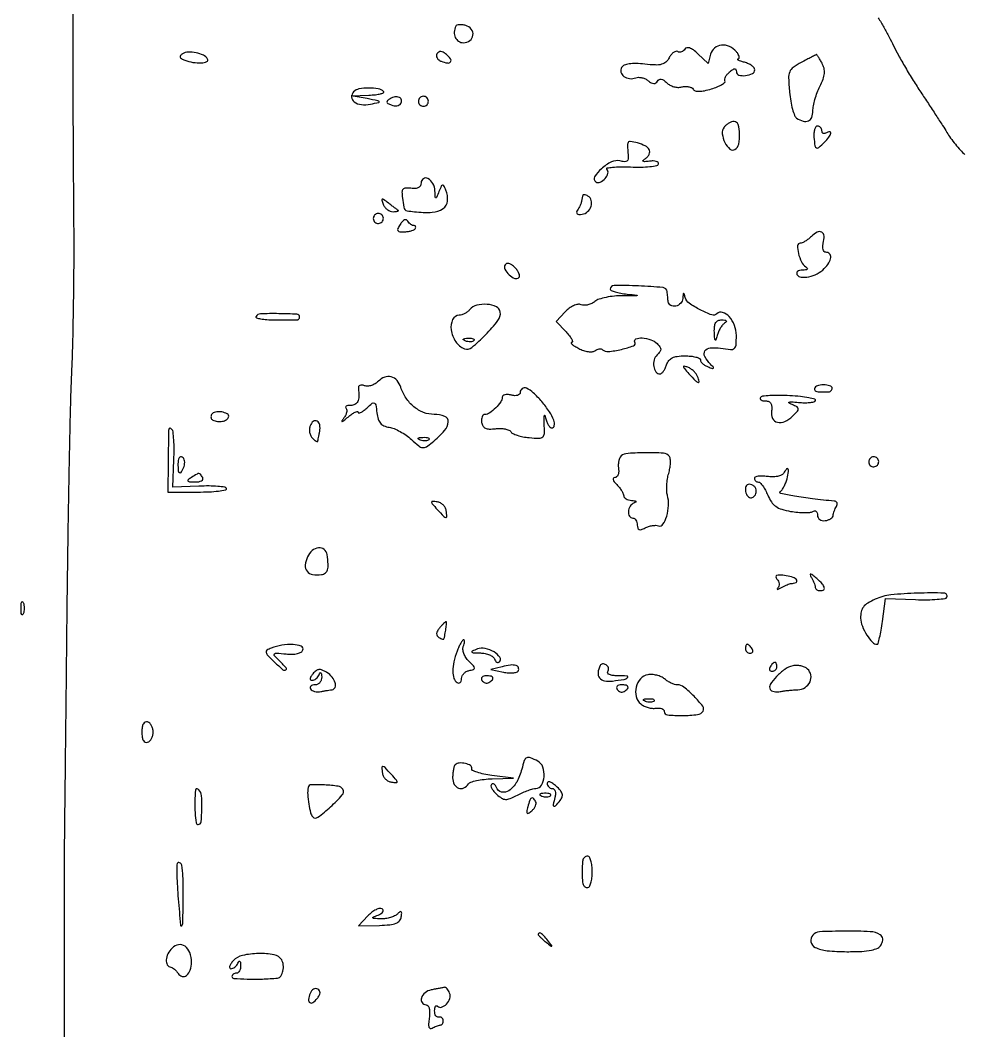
# Model space of a CAD drawing. Extents: x 0 to 5034, y 0 to 2560.
# Drawn here: x 512 to 721.1, y 649.2 to 873.5 of the extents above; entities that cross this region are included whole.
import ezdxf

# ---------------------------------------------------------------- set-up
doc = ezdxf.new("R2010")
doc.units = 0

msp = doc.modelspace()

# ---------------------------------------------------------------- linework, layer by layer
for points in [[(521.845899, 524.5, 0.000024), (521.849577, 566.207105, 0.000027), (521.84903, 606.35, 0.000025), (521.845038, 640.531722, 0.000144), (521.836863, 658.5, -0.000174), (521.832036, 670.666517, -0.000241), (521.83675, 681.56875, -0.000148), (521.847849, 690.747694, -0.003065), (521.868861, 693.5, 0.000684), (521.904599, 696.382731, 0.000019), (522.041178, 708.809375, 0.000039), (522.200114, 723.425446, 0.000027), (522.378154, 740, -0.001009), (522.597468, 757.261141, -0.00111), (522.880766, 773.98125, -0.001033), (523.184101, 788.269607, -0.005631), (523.451315, 796, 0.005383), (523.678461, 802.478174, 0.002436), (523.843289, 810.96875, 0.002412), (523.930344, 819.930147, 0.003299), (523.916559, 828, -0.001488), (523.737002, 861.681552, -0.001197), (523.738411, 897.905103, -0.000797)], [(702.497867, 874.032831, -0.007032), (703.736746, 871.920264, -0.007001), (704.937514, 869.734335, -0.011004), (705.900808, 867.820502, 0.015342), (706.968124, 865.745034, 0.006374), (708.530262, 863.006647, 0.0063), (710.279354, 860.113466, 0.008093), (711.963913, 857.5, -0.001715), (713.627192, 854.990432, -0.001601), (715.311819, 852.411675, -0.001594), (716.793403, 850.111762, -0.005461), (717.735124, 848.603576, 0.020671), (718.574341, 847.346341, 0.013374), (719.642505, 845.960515, 0.013449), (720.760857, 844.660204, 0.024653), (721.75, 843.67324, -0.024739)]]:
    msp.add_lwpolyline(points, format="xyb")
for points in [[(608.68613, 872.15612, 0.098281), (608.352497, 870.864237, 0.124689), (608.58601, 869.658498, 0.141823), (609.328354, 868.814088, 0.142928), (610.404671, 868.5, 0.163527), (611.818265, 868.975023, 0.201027), (612.510916, 870.169032, 0.201283), (612.145197, 871.498956, 0.163792), (610.899298, 872.316083, 0.034366), (610.149718, 872.457969, 0.047666), (609.466541, 872.473759, 0.057329), (608.938863, 872.374088, 0.208159)], [(659.536398, 867.058893, -0.079216), (659.212236, 866.683031, -0.09093), (658.801252, 866.447903, -0.100772), (658.368893, 866.388107, -0.123152), (657.981075, 866.511696, 0.20503), (657.567034, 866.5739, 0.091962), (657.059038, 866.335524, 0.068496), (656.534656, 865.838194, 0.045955), (656.078992, 865.147597, -0.085966), (655.343471, 864.205558, -0.120936), (654.40952, 863.700573, -0.074578), (653.014432, 863.552012, -0.017364), (650.659134, 863.734953, 0.020356), (648.705091, 863.874972, 0.042955), (647.188715, 863.791442, 0.058605), (646.101841, 863.504678, 0.161939), (645.502201, 863.003561, 0.213525), (645.363789, 861.967777, 0.165329), (646.028475, 861.027973, 0.12815), (647.296289, 860.532426, 0.121621), (648.672051, 860.704396, -0.093084), (649.292915, 860.817871, -0.056068), (650.038635, 860.730313, -0.053544), (650.788384, 860.468567, -0.062545), (651.423707, 860.063317, 0.043067), (652.0934, 859.598595, 0.117993), (652.642183, 859.43742, 0.162764), (653.095292, 859.563766, 0.106042), (653.47473, 859.959112, -0.130126), (653.852831, 860.317347, -0.169814), (654.319721, 860.394232, -0.112243), (654.883658, 860.157954, -0.041295), (655.546167, 859.59669, 0.074402), (656.229981, 859.090883, 0.054584), (657.107604, 858.741084, 0.054795), (658.035835, 858.590584, 0.07691), (658.86955, 858.676138, -0.053116), (659.64365, 858.792851, -0.059476), (660.395083, 858.736163, -0.06802), (661.013039, 858.524537, -0.138742), (661.388123, 858.18102, 0.188707), (661.872438, 857.81726, 0.072157), (662.723329, 857.708525, 0.049022), (663.915868, 857.846188, 0.021225), (665.463428, 858.250158, 0.021708), (666.758426, 858.709984, 0.038164), (667.775478, 859.215011, 0.048786), (668.423073, 859.691838, 0.36282), (668.473456, 860.042949, -0.192191), (668.408562, 860.412517, -0.070022), (668.592021, 860.921822, -0.056536), (668.97431, 861.482402, -0.041676), (669.51101, 862.009138, -0.019831), (670.258256, 862.580823, -0.147055), (670.678534, 862.72075, -0.329925), (670.917675, 862.554326, -0.081544), (671, 862.052894, 0.335194), (671.547872, 861.327469, 0.096739), (673.038874, 861.201597, 0.087967), (674.556059, 861.644676, 0.279929), (675.098628, 862.5, 0.184646), (674.943795, 862.929794, 0.058894), (674.43406, 863.397281, 0.049615), (673.691392, 863.827839, 0.037946), (672.809017, 864.15032, -0.012669), (671.976468, 864.407739, -0.039006), (671.434554, 864.638889, -0.194366), (671.303682, 864.792481, -0.476532), (671.372445, 864.90032, 0.272192), (671.594438, 865.067428, 0.156963), (671.622923, 865.411344, 0.079823), (671.416175, 865.917103, 0.036355), (671, 866.5, 0.114105), (669.486226, 867.652797, 0.130675), (667.696152, 867.948552, 0.148066), (666.154433, 867.314578, 0.159043), (665.276157, 865.948024), (664.739553, 863.896049), (662.475273, 866.02323, 0.027717), (661.447675, 866.886603, 0.076282), (660.615338, 867.331718, 0.137593), (659.98337, 867.373073, 0.205079)], [(548.026852, 866.016596, 0.067151), (547.567374, 865.639164, 0.27637), (547.495453, 865.301305, 0.187198), (547.768371, 864.977053, 0.03367), (548.497942, 864.639163, 0.049823), (550.333771, 864.137315, 0.053688), (552.186379, 864.026011, 0.089817), (553.392953, 864.303968, 0.458258), (553.574601, 864.879293, 0.145279), (552.641955, 865.711724, 0.059556), (551.016042, 866.252649, 0.05924), (549.286518, 866.398028, 0.130507)], [(604.525646, 866.041495, 0.14583), (604.403921, 865.591099, 0.123842), (604.536794, 865.114873, 0.101013), (604.914532, 864.684072, 0.070914), (605.479746, 864.369399, 0.051311), (606.848815, 863.999508, 0.281237), (607.527978, 864.276275, 0.330472), (607.526089, 864.944842, 0.059295), (606.613194, 865.906058, 0.042311), (605.929072, 866.382325, 0.115204), (605.367844, 866.552364, 0.161769), (604.906961, 866.431745, 0.11057)], [(685.419607, 864.127255, 0.034508), (683.617933, 863.026129, 0.145329), (682.844835, 862.039366, 0.104205), (682.602556, 860.613239, 0.013503), (682.808697, 857.512563, 0.01908), (683.069762, 855.539399, 0.024668), (683.466599, 853.756626, 0.023736), (683.929667, 852.339424, 0.157077), (684.38909, 851.765313, 0.072718), (685.835489, 851.085924, 0.178524), (686.990469, 851.154589, 0.200203), (687.737778, 851.936291, 0.092192), (688, 853.346362, -0.048319), (688.108395, 854.465395, -0.021041), (688.456746, 855.91905, -0.020589), (688.959558, 857.444248, -0.025785), (689.554881, 858.809557, 0.026917), (690.257999, 860.432093, 0.066384), (690.543824, 861.695297, 0.082663), (690.45977, 862.81387, 0.062944), (690.019697, 863.963195, 0.010291), (689.586283, 864.734452, 0.017219), (689.186737, 865.361942, 0.011376), (688.841295, 865.841562, 0.389579), (688.714816, 865.864693, -0.018885), (688.551818, 865.770427, -0.000337), (687.658237, 865.298506, -0.000842), (686.61562, 864.751017, -0.000562)], [(586.007527, 857.607527, 0.213683), (585.566623, 856.451492, 0.223842), (586.145925, 855.383727, 0.130673), (587.73529, 854.761042, 0.080251), (589.75635, 854.85535, 0.003845), (591.60934, 855.258981, 0.514431), (591.685952, 855.441009, 0.209769), (591.423921, 855.622352, 0.001854), (589, 856.083823), (585.5, 856.736718), (589.416667, 856.868359, 0.016743), (590.873774, 856.966249, 0.035745), (591.984855, 857.159288, 0.063767), (592.620779, 857.406557, 0.501063), (592.659434, 857.673899, 0.158184), (591.478364, 858.276266, 0.041984), (589.341402, 858.434566, 0.042103), (587.202911, 858.232663, 0.152953)], [(594.118408, 856.07318, 0.03936), (593.533274, 855.644526, 0.268353), (593.419978, 855.319611, 0.227867), (593.64177, 855.0198, 0.029854), (594.384129, 854.682837, 0.058511), (595.018371, 854.521214, 0.067768), (595.641177, 854.522896, 0.078711), (596.158376, 854.680128, 0.142196), (596.484287, 854.974576, 0.191013), (596.62606, 855.771326, 0.23802), (596.165803, 856.353794, 0.152732), (595.196475, 856.482104, 0.095806)], [(600.552786, 856.08541, 0.099038), (600.401684, 855.679226, 0.097945), (600.417584, 855.244476, 0.097945), (600.597789, 854.848514, 0.099038), (600.91459, 854.552786, 0.099038), (601.320774, 854.401684, 0.097945), (601.755524, 854.417584, 0.097945), (602.151486, 854.597789, 0.099038), (602.447214, 854.91459, 0.099038), (602.598316, 855.320774, 0.097945), (602.582416, 855.755524, 0.097945), (602.402211, 856.151486, 0.099038), (602.08541, 856.447214, 0.099038), (601.679226, 856.598316, 0.097945), (601.244476, 856.582416, 0.097945), (600.848514, 856.402211, 0.099038)], [(668.285345, 849.75, 0.195201), (667.883798, 848.294227, 0.084495), (668.459142, 846.330458, 0.1024), (669.561089, 844.903798, 0.329217), (670.687982, 844.82145, 0.20121), (671.524817, 846.017398, 0.061139), (671.730727, 848.266492, 0.066331), (671.389171, 850.339507, 0.330012), (670.497445, 851, 0.082145), (669.947805, 850.909087, 0.046659), (669.330961, 850.632812, 0.045007), (668.745067, 850.228275, 0.055521)], [(688.229309, 847.5, 0.013024), (688.435525, 845.608973, 0.257231), (688.771482, 845.156056, 0.295654), (689.296205, 845.233155, 0.016147), (690.571429, 846.428571, 0.032372), (691.558737, 847.552726, 0.113468), (691.957986, 848.423299, 0.490687), (691.704473, 848.719247, 0.126598), (691, 848.5, -0.082592), (690.6179, 848.343488, -0.161196), (690.29375, 848.3746, -0.182303), (690.078288, 848.586039, -0.108972), (690, 848.940983, 0.092247), (689.924773, 849.345257, 0.096088), (689.70954, 849.688914, 0.09937), (689.388469, 849.918899, 0.106271), (689.011202, 850, 0.240918), (688.648359, 849.814397, 0.080681), (688.373641, 849.265625, 0.058952), (688.222131, 848.457584, 0.037557)], [(646.884846, 846.15638, 0.042949), (646.852355, 845.787392, 0.008982), (646.862738, 845.137848, 0.00936), (646.902572, 844.38219, 0.008731), (646.971292, 843.610762, -0.054523), (646.968937, 842.715048, -0.206796), (646.697154, 842.239721, -0.184342), (646.138262, 842.079644, -0.04256), (645.155777, 842.249012, 0.181436), (643.29883, 842.056712, 0.063088), (641.023574, 840.539339, 0.080443), (639.532023, 838.754358, 0.408942), (639.811488, 837.616507, 0.25136), (640.781942, 837.55718, 0.106705), (641.856812, 838.364282, 0.110624), (642.479714, 839.521566, 0.271065), (642.243821, 840.422846, -0.594247), (642.323955, 840.69439, -0.029459), (643.483791, 840.87274, -0.022527), (645.251647, 840.958778, -0.011094), (647.502497, 840.9169, 0.0144), (649.815983, 840.889154, 0.022672), (651.798321, 841.012498, 0.018705), (653.342895, 841.23786, 0.30068), (653.704552, 841.586064, 0.264983), (653.605192, 841.909705, 0.114149), (653.20143, 842.144948, 0.070305), (652.534981, 842.252401, 0.038116), (651.704552, 842.20525, -0.010965), (650.62855, 842.08534, -0.188855), (650.294789, 842.182856, -0.476084), (650.289574, 842.395203, -0.027903), (650.878115, 842.843447, 0.067819), (651.359, 843.274262, 0.081714), (651.671478, 843.793475, 0.09522), (651.771688, 844.31784, 0.139019), (651.643699, 844.76749, 0.138947), (650.742887, 845.591825, 0.045282), (649.049149, 846.257487, 0.046855), (647.428351, 846.569745, 0.39184)], [(601, 837.405757, -0.116785), (600.848617, 836.766467, -0.153537), (600.433778, 836.338417, -0.112395), (599.734748, 836.143052, -0.046744), (598.75, 836.187142, 0.041126), (597.564408, 836.253553, 0.210194), (596.981458, 835.978681, 0.184606), (596.745768, 835.334474, 0.030974), (596.847781, 834, 0.006877), (597.152662, 832.009398, 0.139736), (597.411832, 831.463719, 0.175391), (597.906258, 831.192028, 0.012287), (599.5, 830.982626, 0.039716), (603.477867, 830.876483, 0.137152), (605.89796, 831.692781, 0.225494), (606.865173, 833.346169, 0.118876), (606.499653, 835.75, 0.015532), (606.04496, 836.772015, 0.332057), (605.768499, 836.915919, 0.249487), (605.486212, 836.701205, 0.010356), (604.96295, 835.5, -0.002925), (604.398474, 834.149724, -0.344716), (604.242902, 834.063709, -0.355749), (604.126511, 834.194196, -0.003002), (604.070285, 835.643011, 0.121421), (603.624621, 837.225912, 0.134175), (602.504898, 838.351335, 0.280595), (601.50099, 838.325287, 0.254739)], [(636.875, 834.559017, 0.003419), (636.817158, 834.291773, 0.001585), (636.745502, 833.943899, 0.00157), (636.672535, 833.577992, 0.002187), (636.609687, 833.25, -0.045462), (636.505713, 832.882627, -0.016134), (636.293378, 832.378912, -0.015859), (636.023301, 831.837769, -0.018005), (635.729924, 831.337785, 0.088381), (635.534451, 830.862704, 0.270451), (635.638043, 830.543958, 0.177984), (636.031, 830.388814, 0.042274), (636.745237, 830.432261, 0.147371), (637.975337, 831.008198, 0.132317), (638.745487, 832.190995, 0.146954), (638.774748, 833.506405, 0.189118), (638.055368, 834.46578, 0.042321), (637.641857, 834.675301, 0.07654), (637.273296, 834.762223, 0.121251), (637.007715, 834.718683, 0.241271)], [(592.584097, 832.641444, 0.075796), (592.941472, 832.013948, 0.064713), (593.487105, 831.482174, 0.066826), (594.130335, 831.122517, 0.094374), (594.773655, 831, 0.016936), (595.345341, 831.01937, 0.043764), (595.752782, 831.083122, 0.128922), (595.925102, 831.177062, 0.479814), (595.916667, 831.282968, -0.010475), (595.662934, 831.463164, -0.001203), (595.101609, 831.881866, -0.001451), (594.436469, 832.383521, -0.001182), (593.727108, 832.924411, 0.007142), (592.681375, 833.702251, 0.220455), (592.371158, 833.762325, 0.43305), (592.260868, 833.565511, 0.014961)], [(590.552786, 830.08541, 0.099038), (590.401684, 829.679226, 0.097945), (590.417584, 829.244476, 0.097945), (590.597789, 828.848514, 0.099038), (590.91459, 828.552786, 0.099038), (591.320774, 828.401684, 0.097945), (591.755524, 828.417584, 0.097945), (592.151486, 828.597789, 0.099038), (592.447214, 828.91459, 0.099038), (592.598316, 829.320774, 0.097945), (592.582416, 829.755524, 0.097945), (592.402211, 830.151486, 0.099038), (592.08541, 830.447214, 0.099038), (591.679226, 830.598316, 0.097945), (591.244476, 830.582416, 0.097945), (590.848514, 830.402211, 0.099038)], [(596.346237, 828.182807, 0.029106), (595.833127, 827.243679, 0.256215), (595.860423, 826.787632, 0.241537), (596.26439, 826.548012, 0.026289), (597.380602, 826.538169, 0.029609), (598.210352, 826.623893, 0.038732), (598.950864, 826.804773, 0.042992), (599.514786, 827.045144, 0.185011), (599.75, 827.315473, 0.08351), (599.797341, 827.570514, 0.149046), (599.739092, 827.773831, 0.169697), (599.585102, 827.893263, 0.114628), (599.361803, 827.91459, -0.138807), (599.070849, 827.956426, -0.055873), (598.721265, 828.161391, -0.049562), (598.371884, 828.481026, -0.044333), (598.077439, 828.874701, 0.156569), (597.731488, 829.17002, 0.196524), (597.313485, 829.173317, 0.116098), (596.839878, 828.841333, 0.042529)], [(687.652048, 825.509191, -0.029332), (687.00241, 824.931608, -0.030679), (686.298951, 824.443325, -0.032241), (685.64293, 824.100985, -0.104505), (685.165048, 824, 0.406987), (684.600487, 823.449233, 0.06475), (684.778463, 821.753677, 0.054779), (685.450727, 819.873278, 0.131741), (686.412284, 818.765313, -0.085836), (686.723968, 818.465909, -0.365067), (686.708235, 818.227252, -0.170502), (686.382715, 818.063067, -0.03024), (685.690983, 818.015313, 0.051844), (685.039062, 817.941952, 0.11155), (684.583753, 817.728804, 0.184437), (684.394868, 817.417944, 0.185796), (684.462011, 817.061467, 0.23289), (685.415965, 816.463919, 0.079041), (687.096318, 816.557742, 0.067384), (688.972506, 817.238561, 0.075829), (690.517353, 818.374496, 0.055615), (691.536524, 819.64966, 0.116156), (691.948267, 820.844371, 0.21549), (691.676424, 821.654165, 0.208556), (690.883369, 822, -0.196983), (690.496111, 822.158725, -0.126681), (690.242817, 822.580515, -0.086541), (690.167635, 823.224988, -0.049856), (690.289489, 823.999004, 0.074144), (690.462083, 825.594432, 0.258144), (689.943002, 826.449663, 0.257929), (688.942208, 826.464848, 0.074064)], [(619.629335, 819.209268, 0.266805), (619.597337, 818.213168, 0.08509), (620.540482, 816.995731, 0.089253), (621.803781, 816.196876, 0.301474), (622.714642, 816.381309, 0.217275), (622.853305, 816.752511, 0.078693), (622.723404, 817.31371, 0.059838), (622.361953, 817.969005, 0.040474), (621.808801, 818.619771, 0.042969), (621.131274, 819.18988, 0.087591), (620.503844, 819.484413, 0.135154), (619.991813, 819.482097, 0.18818)], [(643.004084, 813.807498, 0.306634), (643.199239, 813.515502, 0.025656), (644.102762, 813.200696, 0.027218), (645.313019, 812.917905, 0.017166), (646.75, 812.714241, -0.00138), (648.941432, 812.473928, -0.779173), (648.952464, 812.392703, -0.096705), (648.623121, 812.329653, -0.00071), (645.827911, 812.343848, 0.025309), (643.924494, 812.259835, 0.026491), (642.068478, 811.983716, 0.027383), (640.501569, 811.574577, 0.095933), (639.590646, 811.075229, -0.062186), (638.880171, 810.621327, -0.053453), (638.042977, 810.327537, -0.056038), (637.21125, 810.228317, -0.093567), (636.519892, 810.353993, 0.135669), (635.790595, 810.424749, 0.062259), (634.869769, 810.142596, 0.054096), (633.897417, 809.573174, 0.04576), (633.008566, 808.77882), (631.002818, 806.625902), (633.175723, 804.312951, -0.020344), (633.945871, 803.423271, -0.04515), (634.43882, 802.675099, -0.092783), (634.595384, 802.181773, -0.44571), (634.424314, 801.985258, 0.508038), (634.327895, 801.848685, 0.13627), (634.505892, 801.586404, 0.039703), (635.100044, 801.158359, 0.014604), (636, 800.648159, 0.039897), (637.046204, 800.197443, 0.047631), (638.090837, 799.950819, 0.054381), (638.993257, 799.925547, 0.143049), (639.592009, 800.154225, -0.059677), (640.055124, 800.425438, -0.071076), (640.542829, 800.559711, -0.083534), (640.979407, 800.542268, -0.145715), (641.295381, 800.371286, 0.229547), (642.550201, 799.935692, 0.028207), (645.491164, 800.451293, 0.030042), (648.19413, 801.257946, 0.475151), (648.468773, 802.050526, -0.463052), (648.69592, 802.750622, -0.114517), (650.06244, 802.97355, -0.064589), (652.02914, 802.584437, -0.115781), (653.421308, 801.721549, -0.043046), (654.020992, 801.008652, -0.158341), (654.192486, 800.452771, -0.158996), (654.004283, 799.903637, -0.043503), (653.384119, 799.214108, 0.14161), (652.716553, 798.09559, 0.103124), (652.642002, 796.6412, 0.122024), (653.141144, 795.451194, 0.236991), (654.039601, 795, 0.183953), (654.400876, 795.13757, 0.053153), (654.809163, 795.5875, 0.045735), (655.196335, 796.234423, 0.035156), (655.5, 797, -0.088747), (655.995362, 797.941455, -0.113586), (656.752947, 798.558107, -0.083772), (657.888917, 798.896903, -0.030683), (659.567388, 799, -0.024571), (660.882831, 798.935318, -0.039082), (661.99167, 798.737678, -0.046281), (662.780782, 798.452301, -0.290613), (663, 798.106989, 0.155169), (663.124017, 797.716991, 0.056865), (663.514063, 797.280593, 0.049497), (664.080379, 796.868632, 0.041581), (664.75, 796.547743, 0.008433), (665.692067, 796.20717, 0.309425), (665.902023, 796.265306, 0.377046), (665.89798, 796.461353, 0.009992), (665.25, 797.140754, -0.0709), (663.98907, 798.833781, -0.272219), (664.030662, 800.094846, -0.23758), (665.19869, 800.79461, -0.058597), (667.5, 800.693713, 0.01652), (669.720711, 800.408263, 0.196324), (670.534533, 800.653703, 0.206875), (670.92074, 801.391622, 0.018546), (671, 803.527687, 0.090455), (670.58992, 805.775912, 0.092279), (669.413497, 807.716971, 0.134055), (667.954779, 808.663045, 0.280596), (666.688912, 808.355578, -0.289463), (665.534944, 808.095257, -0.033439), (662.983884, 809.199494, -0.035704), (660.553293, 810.678806, -0.173535), (659.644766, 811.981379, 0.008697), (659.421184, 812.750839, 0.447503), (659.294769, 812.808674, 0.273391), (659.187595, 812.659994, 0.006162), (659.116001, 811.75, -0.176245), (658.637372, 810.663946, -0.145868), (657.532013, 810.035309, -0.182444), (656.434573, 810.182707, -0.242601), (655.875, 811, -0.002137), (655.81804, 811.472064, -0.001049), (655.749362, 812.073437, -0.001041), (655.680628, 812.698469, -0.001515), (655.622828, 813.25, 0.358659), (654.711977, 814.152284, 0.011947), (649.265663, 814.523448, 0.011991), (643.831386, 814.633075, 0.411373)], [(611.821944, 809.285456, -0.051505), (611.319889, 808.793584, -0.042382), (610.695264, 808.377603, -0.044082), (610.048652, 808.092945, -0.08183), (609.484544, 808, 0.292263), (608.000783, 807.051703, 0.147774), (607.678478, 804.764548, 0.108611), (608.696642, 802.137932, 0.155796), (610.630722, 800.588211, 0.271644), (612.251511, 800.856562, 0.025954), (615.312942, 803.688423, 0.02753), (618.070262, 806.848812, 0.204812), (618.568469, 808.734451, 0.252147), (617.71046, 809.887507, 0.089131), (615.654296, 810.432912, 0.081137), (613.355983, 810.247667, 0.160284)], [(564.344437, 807.75, 0.479969), (564.448018, 807.459429, 0.038093), (565.357028, 807.220312, 0.029763), (566.724192, 807.053287, 0.015516), (568.440983, 807), (571.807664, 807), (573.5, 807, 0.125176), (573.690804, 807.048529, 0.10052), (573.853557, 807.185191, 0.090034), (573.963207, 807.389599, 0.077768), (574.001469, 807.630438, 0.399238), (573.432292, 808.232452, 0.010338), (569.381431, 808.366402, 0.011435), (565.333501, 808.323942, 0.25132)], [(668.365682, 806.234687, 0.078969), (667.894871, 805.811344, 0.035575), (667.417789, 805.128314, 0.034086), (667.00652, 804.319559, 0.039387), (666.731684, 803.5, -0.012082), (666.467147, 802.540397, -0.599795), (666.313563, 802.509727, -0.157827), (666.189723, 802.824996, -0.004766), (666.116001, 804.25, -0.035092), (666.152386, 805.549181, -0.110555), (666.423636, 806.372195, -0.160284), (666.948522, 806.827332, -0.101656), (667.75, 806.984687, -0.027028), (668.452129, 806.940541, -0.194031), (668.744274, 806.78089, -0.374523), (668.737428, 806.547645, -0.062581)], [(612.729167, 802.395833, -0.126455), (612.402231, 802.202593, -0.060344), (611.916927, 802.123424, -0.05415), (611.359369, 802.160852, -0.051402), (610.8125, 802.316886, -0.054073), (610.395823, 802.538436, -0.470617), (610.37858, 802.720685, -0.168741), (610.670344, 802.862007, -0.018894), (611.416667, 802.921053, -0.028489), (612.112848, 802.910055, -0.077125), (612.592839, 802.799335, -0.208169), (612.77538, 802.614691, -0.296942)], [(660.461054, 795.043034, 0.007454), (661.923667, 793.474514, 0.124247), (662.52317, 793.100168, 0.58616), (662.740999, 793.302854, 0.031871), (662.391296, 794.422681, 0.069808), (662.06444, 795.012831, 0.04218), (661.53085, 795.609679, 0.041434), (660.887686, 796.123605, 0.056294), (660.228748, 796.465716, 0.028092), (659.436164, 796.71981, 0.542001), (659.277244, 796.574908, 0.137821), (659.463995, 796.173835, 0.006468)], [(591.50324, 793.360383, -0.061769), (590.79597, 792.809179, -0.057936), (589.960402, 792.433135, -0.062198), (589.128392, 792.279229, -0.106673), (588.434132, 792.386902, 0.063286), (587.843862, 792.531355, 0.141526), (587.392559, 792.455008, 0.18947), (587.132587, 792.174563, 0.125882), (587.078313, 791.73403, -0.033241), (587.185719, 789.987079, -0.108449), (586.933076, 788.863141, -0.16945), (586.317042, 788.231478, -0.11607), (585.333333, 788, 0.037878), (584.737347, 787.954785, 0.107049), (584.349535, 787.806715, 0.244364), (584.227052, 787.589508, 0.207794), (584.324657, 787.342009, -0.187411), (584.486967, 786.973491, -0.072837), (584.429787, 786.409651, -0.058711), (584.178562, 785.749775, -0.043635), (583.758557, 785.092009, 0.028723), (583.387852, 784.547884, 0.688657), (583.468617, 784.444997, 0.094264), (583.857873, 784.652042, 0.007384), (584.767233, 785.404988, -0.019831), (585.624871, 786.079847, -0.042794), (586.344125, 786.512455, -0.082011), (586.822167, 786.656309, -0.452416), (587, 786.5, 0.42263), (587.163236, 786.341375, 0.105975), (587.565515, 786.439739, 0.049332), (588.185426, 786.819433, 0.021859), (588.925158, 787.432269, -0.014411), (590.159504, 788.486256, -0.290494), (590.628311, 788.53922, -0.244818), (590.93003, 788.132008, -0.010873), (591.175158, 786.337256, 0.044427), (591.457161, 784.965765, 0.104256), (591.955612, 784.051945, 0.11689), (592.739073, 783.479558, 0.064535), (593.88818, 783.162341, -0.062065), (594.986098, 782.86506, -0.028342), (596.32911, 782.224463, -0.027533), (597.685754, 781.379976, -0.033971), (598.844117, 780.443724, 0.015514), (600.471827, 779.025752, 0.136583), (601.337464, 778.645261, 0.180697), (602.159627, 778.82471, 0.031683), (603.455937, 779.781383, 0.033182), (606.206859, 782.424739, 0.169841), (607.02437, 784.344805, 0.329461), (606.242688, 785.56308, 0.091203), (603.867295, 786, -0.093382), (601.557683, 786.435148, -0.078312), (599.402479, 787.694315, -0.07426), (597.644422, 789.629444, -0.070595), (596.491622, 792.026397, 0.101425), (595.651057, 793.530926, 0.150584), (594.381384, 794.327346, 0.154701), (592.909988, 794.26011, 0.108616)], [(623, 790.883369, -0.197013), (622.841221, 790.496045, -0.126717), (622.419321, 790.242791, -0.086529), (621.774564, 790.167727, -0.049804), (621, 790.289749, 0.044397), (620.233848, 790.418932, 0.075619), (619.5875, 790.371895, 0.113191), (619.158862, 790.165357, 0.227916), (619, 789.834952, -0.152874), (618.666967, 788.771164, -0.044848), (617.555765, 787.442304, -0.044854), (616.225161, 786.332694, -0.152525), (615.159912, 786, 0.187231), (614.80605, 785.862678, 0.110144), (614.542156, 785.485937, 0.081423), (614.410088, 784.919719, 0.053624), (614.437217, 784.25, 0.098814), (614.722412, 783.455462, 0.150021), (615.264575, 782.968934, 0.105009), (616.144519, 782.768189, 0.034066), (617.484492, 782.839356, -0.034971), (618.596402, 782.896395, -0.04255), (619.633261, 782.788478, -0.047812), (620.459079, 782.547155, -0.160151), (620.885758, 782.189614, 0.145666), (621.342078, 781.784706, 0.030448), (622.347691, 781.388175, 0.029551), (623.615023, 781.056952, 0.024207), (625, 780.850258, 0.017529), (627.211044, 780.707033, 0.199153), (628.012739, 781.012028, 0.200124), (628.361112, 781.794071, 0.01772), (628.335984, 784, -0.007759), (628.296685, 785.254746, -0.066617), (628.362196, 785.810937, -0.729596), (628.485397, 785.818324, -0.03961), (628.655535, 785.25, 0.033693), (628.902378, 784.388526, 0.046525), (629.244381, 783.660938, 0.055456), (629.62392, 783.154551, 0.20709), (629.981067, 783, 0.367983), (630.57978, 783.509644, 0.130856), (630.458796, 784.717202, 0.05918), (629.482041, 786.601134, 0.025749), (627.777572, 788.852493, 0.028581), (625.910989, 790.829597, 0.088998), (624.384136, 791.828788, 0.257064), (623.445947, 791.733432, 0.24638)], [(688.444954, 791.910933, 0.158234), (688.360563, 791.565646, 0.191241), (688.505305, 791.267587, 0.126796), (688.88443, 791.066068, 0.059147), (689.440983, 791), (690.688914, 791), (691.5, 791, 0.114011), (691.709794, 791.048468, 0.065984), (691.926562, 791.19231, 0.060583), (692.117138, 791.404347, 0.061664), (692.25, 791.654671, 0.406555), (691.990025, 792.256924, 0.081115), (690.730658, 792.550631, 0.06433), (689.240508, 792.459265, 0.209878)], [(676.343309, 789.75, 0.21602), (676.30741, 789.466512, 0.17617), (676.493911, 789.220312, 0.098451), (676.914551, 789.053537, 0.045331), (677.503841, 789, -0.102361), (678.197893, 788.856407, -0.159085), (678.652067, 788.455204, -0.121036), (678.857503, 787.768828, -0.047434), (678.812858, 786.77465, 0.142788), (679.050794, 785.133596, 0.230587), (680.117921, 784.253037, 0.171282), (681.767553, 784.422925, 0.086088), (683.501134, 785.643991, 0.013888), (684.548754, 786.751484, 0.197535), (684.726583, 787.25452, 0.259446), (684.474062, 787.659139, 0.023817), (683.372511, 788.201512, -0.034314), (682.677251, 788.562149, -0.638645), (682.698274, 788.747387, -0.099632), (683.239414, 788.813999, -0.006744), (684.794028, 788.674303, 0.022182), (686.08915, 788.598129, 0.030369), (687.255552, 788.652206, 0.03085), (688.174247, 788.808705, 0.19928), (688.548026, 789.077708, 0.499399), (688.427239, 789.386595, 0.020503), (687.080514, 789.70292, 0.021716), (685.214563, 789.977831, 0.011837), (682.906324, 790.160977, 0.011838), (680.534821, 790.23649, 0.017676), (678.461499, 790.1801, 0.012846), (676.786437, 790.031926, 0.230299)], [(554.487659, 785.980032, 0.086456), (554.347192, 785.629461, 0.102024), (554.345313, 785.272696, 0.11056), (554.481778, 784.965717, 0.11748), (554.733688, 784.754232, 0.085984), (555.764165, 784.443417, 0.076224), (556.8851, 784.477903, 0.087776), (557.803236, 784.82141, 0.194412), (558.25, 785.404671, 0.34024), (557.96037, 786.116771, 0.094491), (556.74709, 786.546191, 0.079865), (555.313066, 786.535234, 0.215807)], [(544.944444, 782.666667, 0.016447), (544.920476, 782.190073, 0.000523), (544.888889, 780.253819, 0.001013), (544.858654, 777.970294, 0.000703), (544.833333, 775.388889), (544.777778, 768.777778), (551.388889, 768.777778, 0.011022), (553.906658, 768.833286, 0.019292), (555.984549, 769.005448, 0.014963), (557.566851, 769.246481, 0.453104), (557.75, 769.552825, 0.285383), (557.400566, 769.848817, 0.01464), (555.862712, 770.030384, 0.019652), (553.926365, 770.125233, 0.012609), (551.676255, 770.090191), (545.85251, 769.85251), (546.100102, 775.919076, 0.010739), (546.145937, 778.292159, 0.015249), (546.07702, 780.40153, 0.011225), (545.928958, 782.12692, 0.170974), (545.673846, 782.659487, 0.053752), (545.411233, 782.870984, 0.141114), (545.181623, 782.939558, 0.232431), (545.02173, 782.862929, 0.147045)], [(576.360155, 783.496165, 0.075723), (576.205373, 782.788228, 0.061469), (576.250995, 782.011799, 0.062791), (576.480586, 781.28732, 0.088502), (576.867217, 780.732783, 0.022012), (577.307574, 780.329581, 0.045875), (577.68972, 780.064942, 0.083279), (577.958537, 779.967481, 0.418094), (578.076511, 780.05, -0.003641), (578.124439, 780.319976, -0.000502), (578.228784, 780.880709, -0.000576), (578.353795, 781.544537, -0.000488), (578.487445, 782.246029, 0.093935), (578.490172, 783.665848, 0.216829), (577.890324, 784.519641, 0.313212), (577.056084, 784.456313, 0.131133)], [(602.729167, 780.395833, -0.126455), (602.402231, 780.202593, -0.060344), (601.916927, 780.123424, -0.05415), (601.359369, 780.160852, -0.051402), (600.8125, 780.316886, -0.054073), (600.395823, 780.538436, -0.470617), (600.37858, 780.720685, -0.168741), (600.670344, 780.862007, -0.018894), (601.416667, 780.921053, -0.028489), (602.112848, 780.910055, -0.077125), (602.592839, 780.799335, -0.208169), (602.77538, 780.614691, -0.296942)], [(547, 775.059017, 0.020503), (547.063011, 773.523001, 0.275668), (547.377209, 773.082867, 0.395517), (547.794126, 773.230543, 0.027681), (548.349337, 774.467975, 0.066719), (548.493102, 775.073335, 0.072258), (548.466258, 775.678351, 0.081026), (548.279146, 776.190464, 0.126981), (547.956326, 776.526992, 0.214542), (547.594852, 776.57458, 0.177225), (547.280921, 776.339579, 0.099152), (547.068264, 775.806756, 0.045552)], [(645.179467, 776.5, 0.075431), (644.95809, 775.992444, 0.03429), (644.819418, 775.279688, 0.032964), (644.774001, 774.493424, 0.038731), (644.837817, 773.75, -0.062313), (644.863657, 773.080685, -0.091404), (644.707949, 772.514063, -0.117972), (644.400476, 772.137964, -0.164099), (643.99143, 772, 0.216646), (643.688561, 771.862306, 0.25234), (643.619383, 771.557305, 0.098272), (643.870665, 771.059217, 0.030571), (644.428571, 770.428571, -0.02687), (645.030014, 769.758762, -0.029203), (645.538393, 769.045982, -0.03046), (645.896964, 768.39003, -0.110284), (646, 767.928571, 0.177601), (646.132269, 767.567941, 0.086551), (646.514063, 767.249577, 0.068678), (647.080431, 767.019914, 0.050798), (647.75, 766.921053, -0.021021), (648.416573, 766.862835, -0.185333), (648.672067, 766.724694, -0.449116), (648.648042, 766.54862, -0.051902), (648.25, 766.337719, 0.161605), (647.406519, 765.621525, 0.118456), (647.028666, 764.444276, 0.152487), (647.266132, 763.420317, 0.266094), (648, 763, -0.151449), (648.381368, 762.881773, -0.098371), (648.70625, 762.54904, -0.081304), (648.925396, 762.05178, -0.063296), (649, 761.464816, 0.069464), (649.094876, 760.7852, 0.240808), (649.388411, 760.470132, 0.172265), (649.902061, 760.466553, 0.03522), (650.75, 760.829689, -0.04245), (651.509201, 761.141928, -0.037507), (652.342291, 761.337304, -0.039408), (653.123296, 761.397248, -0.085908), (653.713118, 761.293833, 0.347097), (654.707695, 761.626971, 0.073757), (655.527105, 763.403481, 0.059692), (655.930431, 765.815563, 0.075698), (655.694697, 768.059478, -0.053494), (655.548094, 769.036818, -0.02489), (655.55806, 770.320472, -0.02432), (655.702961, 771.680209, -0.031136), (655.974048, 772.909509, 0.027189), (656.236693, 774.057396, 0.031448), (656.357249, 775.172483, 0.03306), (656.337252, 776.112236, 0.131519), (656.141786, 776.649535, 0.228427), (654.786043, 777.410021, 0.018926), (650.633492, 777.510561, 0.018775), (646.484469, 777.298006, 0.234196)], [(700.552786, 776.08541, 0.099038), (700.401684, 775.679226, 0.097945), (700.417584, 775.244476, 0.097945), (700.597789, 774.848514, 0.099038), (700.91459, 774.552786, 0.099038), (701.320774, 774.401684, 0.097945), (701.755524, 774.417584, 0.097945), (702.151486, 774.597789, 0.099038), (702.447214, 774.91459, 0.099038), (702.598316, 775.320774, 0.097945), (702.582416, 775.755524, 0.097945), (702.402211, 776.151486, 0.099038), (702.08541, 776.447214, 0.099038), (701.679226, 776.598316, 0.097945), (701.244476, 776.582416, 0.097945), (700.848514, 776.402211, 0.099038)], [(681.440595, 772.903881, -0.15733), (680.980014, 772.511889, -0.051565), (680.115691, 772.253982, -0.045421), (679.034284, 772.149668, -0.037796), (677.881578, 772.230688, 0.026642), (676.777035, 772.333104, 0.044639), (675.846464, 772.286505, 0.058801), (675.197168, 772.116057, 0.308408), (675, 771.826807, 0.105431), (675.067268, 771.511337, 0.099232), (675.258112, 771.242875, 0.096318), (675.543259, 771.062928, 0.092993), (675.87868, 771, -0.205837), (676.293343, 770.821742, -0.034637), (676.855455, 770.140039, -0.032981), (677.441397, 769.193626, -0.023935), (677.969981, 768.072473, 0.050602), (678.766212, 766.593319, 0.090792), (679.729148, 765.612157, 0.079802), (681.066192, 764.958991, 0.031956), (683.054603, 764.490775, 0.018786), (684.613019, 764.287346, 0.022377), (686.093734, 764.216977, 0.021888), (687.328981, 764.267685, 0.117734), (687.963302, 764.477319, -0.122159), (688.357547, 764.603807, -0.18775), (688.69547, 764.497855, -0.150927), (688.923071, 764.162438, -0.074286), (689, 763.647501, 0.119467), (689.133569, 763.09646, 0.122814), (689.503846, 762.674301, 0.109105), (690.068966, 762.442649, 0.079518), (690.75, 762.433813, 0.047903), (691.420694, 762.598982, 0.061267), (691.990436, 762.880957, 0.074433), (692.380248, 763.230191, 0.170302), (692.515313, 763.595329, -0.05554), (692.569793, 764.019, -0.025602), (692.72902, 764.552482, -0.02498), (692.955764, 765.102231, -0.031621), (693.221324, 765.583333, 0.090664), (693.393014, 766.004903, 0.154917), (693.354864, 766.379573, 0.164885), (693.11186, 766.64802, 0.105542), (692.706011, 766.772661, -0.008409), (687.925123, 767.273993, -0.013703), (683.891184, 767.878306, -0.010857), (680.842422, 768.489396, -0.661), (680.766893, 768.897212, 0.096704), (681.155152, 769.280223, 0.030409), (681.575594, 769.983869, 0.029098), (681.95952, 770.844479, 0.028477), (682.244096, 771.75, 0.014319), (682.597279, 773.337445, 0.202333), (682.478962, 773.895309, 0.503637), (682.140986, 773.905255, 0.028392)], [(550, 772, 0.025105), (549.283036, 771.483883, 0.418214), (549.255355, 771.219823, 0.210879), (549.59016, 771.050865, 0.011265), (550.809017, 771.015313, 0.040942), (551.660528, 771.079473, 0.092833), (552.266583, 771.295345, 0.175006), (552.538683, 771.620381, 0.229941), (552.5, 772, 0.023248), (551.993465, 772.740301, 0.235263), (551.669081, 772.901875, 0.137706), (551.248743, 772.78387, 0.006588)], [(673, 769.527632, 0.098475), (673.242347, 768.309067, 0.186052), (673.923028, 767.593663, 0.264411), (674.718654, 767.653145, 0.154404), (675.332073, 768.422985, 0.100873), (675.428984, 769.003758, 0.098358), (675.292531, 769.581821, 0.097502), (674.943942, 770.067753, 0.097233), (674.436858, 770.385856, 0.083334), (673.869532, 770.500932, 0.144051), (673.407045, 770.381709, 0.156352), (673.107385, 770.041545, 0.103362)], [(604.568603, 764.924195, 0.00571), (606.017329, 763.359658, 0.172957), (606.487066, 763.121126, 0.473108), (606.721463, 763.342336, 0.019066), (606.578388, 764.666871, 0.09263), (606.353247, 765.32318, 0.072374), (605.890588, 765.919688, 0.071263), (605.268867, 766.367609, 0.084275), (604.580487, 766.591066, 0.016801), (603.519364, 766.710551, 0.435285), (603.328564, 766.535433, 0.18237), (603.46245, 766.172761, 0.005286)], [(575.776436, 754.408675, 0.083484), (575.283565, 752.562943, 0.192403), (575.681594, 751.208381, 0.18659), (576.917585, 750.474362, 0.078333), (578.88402, 750.453483, 0.129894), (579.733682, 750.816798, 0.160305), (580.210789, 751.528633, 0.084238), (580.340919, 752.769433, 0.018874), (580.125, 754.893011, 0.189101), (579.478644, 756.040822, 0.201427), (578.245105, 756.40438, 0.149417), (576.819203, 755.788769, 0.11021)], [(680.01557, 749.481239, -0.069034), (680.329635, 748.974546, -0.076072), (680.480805, 748.417896, -0.085509), (680.451023, 747.898522, -0.127736), (680.241324, 747.497665, 0.083847), (680.094967, 747.268709, 0.570245), (680.158389, 747.18264, 0.094898), (680.45742, 747.271868, 0.014691), (681, 747.574362, -0.016966), (681.623181, 747.918086, -0.018092), (682.255208, 748.210963, -0.017978), (682.814509, 748.422638, -0.075867), (683.166667, 748.484687, 0.093139), (684.242395, 748.712516, 0.465953), (684.403265, 749.224811, 0.171356), (683.629423, 749.829828, 0.044635), (682.070609, 750.202945, 0.014594), (680.629547, 750.371654, 0.106674), (679.943935, 750.285372, 0.376283), (679.77346, 749.982931, 0.122154)], [(687.562793, 750, -0.019173), (687.91093, 749.370688, -0.019525), (688.207564, 748.720312, -0.019728), (688.420228, 748.136659, -0.072514), (688.484687, 747.75, 0.106296), (688.553894, 747.457342, 0.087848), (688.740294, 747.195833, 0.084038), (689.013887, 747.005179, 0.085523), (689.333333, 746.916667, 0.107449), (690.254056, 747.022467, 0.372673), (690.533098, 747.499971, 0.141386), (690.105413, 748.35136, 0.026082), (688.834237, 749.589464, 0.01167), (687.965439, 750.316395, 0.090512), (687.501213, 750.565713, 0.591252), (687.374886, 750.446699, 0.072856)], [(701.832651, 745, 0.031047), (700.165074, 744.121208, 0.091352), (699.20189, 743.260495, 0.112659), (698.721135, 742.225784, 0.062063), (698.599831, 740.828741, 0.083276), (698.972231, 739.024313, 0.049015), (699.967584, 737.053335, 0.049157), (701.20852, 735.466987, 0.204984), (702.299741, 735, 0.344533), (702.497351, 735.154507, 0.006759), (702.809722, 736.488048, 0.013126), (703.12482, 738.12359, 0.008047), (703.414327, 740.065695), (704.086315, 745.131389), (710.793157, 744.913864, 0.010645), (713.381932, 744.885043, 0.01674), (715.603445, 744.982038, 0.010958), (717.394255, 745.159956, 0.290138), (717.750486, 745.451407, 0.504426), (717.11038, 746.359408, 0.012685), (711.246025, 746.341914, 0.019452), (705.310689, 745.94216, 0.079361)], [(512.662281, 741.75, -0.174857), (512.474999, 741.540618, -0.447206), (512.306058, 741.601562, -0.078554), (512.189089, 742.10856, -0.017491), (512.157895, 743, -0.017491), (512.189089, 743.89144, -0.078554), (512.306058, 744.398438, -0.447206), (512.474999, 744.459382, -0.174857), (512.662281, 744.25, -0.057986), (512.818615, 743.679992, -0.037979), (512.87034, 743, -0.037979), (512.818615, 742.320008, -0.057986)], [(605.073886, 738.589028, 0.043282), (604.608797, 737.918193, 0.115588), (604.443671, 737.36394, 0.160707), (604.564792, 736.907337, 0.110253), (604.951442, 736.530011, 0.023308), (605.359074, 736.303618, 0.041943), (605.714461, 736.163103, 0.058009), (605.975158, 736.116526, 0.361912), (606.076511, 736.190983, 0.013932), (606.365877, 737.517011, 0.016868), (606.56025, 738.775356, 0.009503), (606.66899, 739.85349, 0.438295), (606.533961, 740, 0.182026), (606.368046, 739.937528, 0.01202), (605.985822, 739.585527, 0.01615), (605.543523, 739.129577, 0.011296)], [(608.975249, 733.4349, 0.035207), (608.269297, 731.094313, 0.05659), (608.041787, 729.024732, 0.07382), (608.28503, 727.425485, 0.181687), (609, 726.5, 0.130211), (609.379974, 726.384701, 0.189807), (609.70625, 726.499936, 0.145022), (609.926279, 726.844649, 0.070131), (610, 727.367659, -0.106054), (610.126969, 727.959534, -0.081526), (610.493087, 728.511906, -0.077533), (611.037266, 728.941283, -0.08092), (611.678593, 729.176676, 0.031881), (612.613557, 729.419425, 0.336745), (612.823669, 729.724318, 0.17624), (612.634276, 730.178419, 0.010343), (611.581465, 731.275699, -0.052994), (610.944332, 732.064368, -0.054359), (610.49355, 732.962862, -0.060066), (610.28427, 733.831533, -0.121299), (610.371488, 734.525699, 0.027785), (610.553157, 735.091175, 0.051606), (610.626117, 735.566924, 0.080666), (610.589889, 735.889235, 0.336358), (610.443864, 736, 0.247335), (610.201771, 735.87244, 0.020238), (609.808945, 735.246502, 0.023449), (609.384733, 734.417741, 0.015722)], [(567.701481, 734.14961, 0.054516), (566.777328, 733.662802, 0.313209), (566.5879, 733.17439, 0.135495), (566.957991, 732.507172, 0.010208), (568.451481, 731.045581, 0.011104), (570.326346, 729.361031, 0.310181), (570.946906, 729.293603, 0.487756), (571.025112, 729.749534, 0.011917), (569.336003, 731.52114, -0.017633), (568.390011, 732.536315, -0.427242), (568.42229, 732.88367, -0.189449), (568.909399, 733.03229, -0.006048), (571.001895, 732.842569, 0.0303), (572.405258, 732.783685, 0.054788), (573.544584, 732.930453, 0.074174), (574.35174, 733.258148, 0.180615), (574.749226, 733.75, 0.406846), (574.360451, 734.553837, 0.07285), (572.558945, 734.92293, 0.053464), (570.078196, 734.798327, 0.054778)], [(613.5, 733.950825, 0.007946), (612.333976, 733.456723, 0.483712), (612.284389, 733.264947, 0.223601), (612.548964, 733.126265, 0.00412), (614.166667, 733.070285, -0.04325), (615.219968, 732.950971, -0.050511), (616.181138, 732.653459, -0.057844), (616.918352, 732.234608, -0.149995), (617.279762, 731.75, 0.060892), (617.497903, 731.314819, 0.110311), (617.783944, 731.040343, 0.156822), (618.088763, 730.967708, 0.16774), (618.369226, 731.089464, 0.377503), (618.478851, 732.110954, 0.106524), (617.197922, 733.288879, 0.076879), (615.187967, 734.086618, 0.153511)], [(673, 734, 0.105053), (673.081062, 733.618444, 0.099167), (673.311086, 733.29375, 0.09642), (673.654762, 733.076123, 0.093332), (674.059017, 733, 0.108972), (674.413961, 733.078288, 0.182303), (674.6254, 733.29375, 0.161196), (674.656512, 733.6179, 0.082592), (674.5, 734, 0.029505), (674.231006, 734.382774, 0.035638), (673.933975, 734.70625, 0.038439), (673.65171, 734.934461, 0.151918), (673.440983, 735, 0.210953), (673.272352, 734.92554, 0.081139), (673.129539, 734.70625, 0.061769), (673.032345, 734.382849, 0.042167)], [(576.962833, 728.455217, 0.031991), (576.519052, 727.844976, 0.112838), (576.35831, 727.390677, 0.255273), (576.469437, 727.11606, 0.173306), (576.794222, 727, 0.105447), (577.229112, 727.092747, 0.065213), (577.676258, 727.367188, 0.061072), (578.067358, 727.772069, 0.065736), (578.337719, 728.25, -0.051902), (578.54862, 728.648042, -0.449116), (578.724694, 728.672067, -0.185333), (578.862835, 728.416573, -0.021021), (578.921053, 727.75, -0.088486), (578.832732, 727.08188, -0.09884), (578.518848, 726.514063, -0.105058), (578.029484, 726.134716, -0.112996), (577.440983, 726, 0.059147), (576.88443, 725.933932, 0.126796), (576.505305, 725.732413, 0.191241), (576.360563, 725.434354, 0.158234), (576.444954, 725.089067, 0.130709), (576.788145, 724.764654, 0.063249), (577.35546, 724.543956, 0.056266), (578.044344, 724.452308, 0.05232), (578.753971, 724.512555, -0.003291), (579.477451, 724.646195, -0.003226), (580.207416, 724.771216, -0.003176), (580.849139, 724.872684, -0.012202), (581.25, 724.923489, 0.285262), (581.895228, 725.421597, 0.165403), (581.925408, 726.43505, 0.09845), (581.243331, 727.700575, 0.080661), (580.085278, 728.71467, 0.036668), (579.055466, 729.257288, 0.124269), (578.311852, 729.380628, 0.144024), (577.663384, 729.129869, 0.05581)], [(619, 730.02693), (616.5, 729.368911), (619.273867, 728.818565, 0.029013), (620.372014, 728.666219, 0.038806), (621.377566, 728.663941, 0.043242), (622.169403, 728.793139, 0.194668), (622.540179, 729.065011, 0.229908), (622.614918, 729.798011, 0.243429), (622.084723, 730.284932, 0.097286), (620.813872, 730.375759, 0.033702)], [(640.754232, 730.266312, 0.08687), (640.284393, 728.69864, 0.201505), (640.617027, 727.541014, 0.183004), (641.715501, 726.895469, 0.071303), (643.504916, 726.847249, 0.010105), (646.066542, 727.196836, 0.16439), (646.825448, 727.593577, 0.636239), (646.69511, 727.929563, 0.016867), (644.60765, 728, -0.032755), (643.602116, 728.065944, -0.069505), (642.851638, 728.273452, -0.134223), (642.470501, 728.578775, -0.304445), (642.457295, 728.930902, 0.100828), (642.604475, 729.330874, 0.098348), (642.585377, 729.760315, 0.097513), (642.403043, 730.152776, 0.097277), (642.08541, 730.447214, 0.076159), (641.694606, 730.613157, 0.096446), (641.303651, 730.635555, 0.111232), (640.974193, 730.512816, 0.132806)], [(678.5, 730, 0.082592), (678.343488, 729.6179, 0.161196), (678.3746, 729.29375, 0.182303), (678.586039, 729.078288, 0.108972), (678.940983, 729, 0.093332), (679.345238, 729.076123, 0.09642), (679.688914, 729.29375, 0.099167), (679.918938, 729.618444, 0.105053), (680, 730, 0.042167), (679.967655, 730.382849, 0.061769), (679.870461, 730.70625, 0.081139), (679.727648, 730.92554, 0.210953), (679.559017, 731, 0.151918), (679.34829, 730.934461, 0.038439), (679.066025, 730.70625, 0.035638), (678.768994, 730.382774, 0.029505)], [(683.51434, 730.213484, 0.098077), (681.74688, 729.426685, 0.049241), (679.890654, 727.822305, 0.049141), (678.530111, 726.074461, 0.286691), (678.524728, 724.95999, 0.146542), (678.83532, 724.684149, 0.059349), (679.378894, 724.50604, 0.051883), (680.05021, 724.442474, 0.045024), (680.753971, 724.512555, -0.01393), (681.575841, 724.646355, -0.007063), (682.616613, 724.771216, -0.00701), (683.695222, 724.869918, -0.010387), (684.643011, 724.923489, 0.131375), (686.267423, 725.420539, 0.144838), (687.355407, 726.648758, 0.159144), (687.542512, 728.179722, 0.162771), (686.786744, 729.509733, 0.080778), (686.148672, 729.918842, 0.049315), (685.294694, 730.192753, 0.047948), (684.369224, 730.300599, 0.060945)], [(614.510081, 726.983688, 0.090427), (614.820631, 726.639411, 0.095498), (615.22714, 726.434921, 0.099685), (615.665803, 726.401101, 0.108373), (616.069098, 726.542705, 0.050477), (616.838655, 727.13314, 0.315493), (616.933879, 727.592818, 0.25701), (616.519563, 727.914842, 0.039415), (615.440983, 728, 0.067432), (614.890269, 727.925389, 0.140899), (614.524436, 727.701458, 0.190788), (614.397824, 727.36964, 0.136093)], [(651.355935, 728.242592, 0.171087), (649.729298, 727.348686, 0.123885), (648.761215, 725.502251, 0.120985), (648.770582, 723.382056, 0.159547), (649.79351, 721.756409, 0.061662), (650.508628, 721.298487, 0.043189), (651.40496, 720.961038, 0.043503), (652.335822, 720.78511, 0.067015), (653.153624, 720.812917, -0.054364), (653.860225, 720.854796, -0.083467), (654.457627, 720.723731, -0.113471), (654.854502, 720.447237, -0.18619), (655, 720.070056, 0.389312), (655.693137, 719.314773, 0.02398), (659.012032, 719.189227, 0.025137), (662.389599, 719.3935, 0.2306), (663.597186, 720.15725, 0.314569), (663.535821, 721.252644, 0.027393), (661.593624, 723.465854, 0.030471), (659.368611, 725.476489, 0.170089), (657.874195, 726, -0.077611), (657.296816, 726.090166, -0.031249), (656.551136, 726.381364, -0.02999), (655.772585, 726.801388, -0.03339), (655.078741, 727.298261, 0.067076), (654.317386, 727.769529, 0.042999), (653.333936, 728.111191, 0.042619), (652.292675, 728.282686, 0.060485)], [(644.510081, 724.983688, 0.090427), (644.820631, 724.639411, 0.095498), (645.22714, 724.434921, 0.099685), (645.665803, 724.401101, 0.108373), (646.069098, 724.542705, 0.050477), (646.838655, 725.13314, 0.315493), (646.933879, 725.592818, 0.25701), (646.519563, 725.914842, 0.039415), (645.440983, 726, 0.067432), (644.890269, 725.925389, 0.140899), (644.524436, 725.701458, 0.190788), (644.397824, 725.36964, 0.136093)], [(652.729167, 722.395833, -0.126455), (652.402231, 722.202593, -0.060344), (651.916927, 722.123424, -0.05415), (651.359369, 722.160852, -0.051402), (650.8125, 722.316886, -0.054073), (650.395823, 722.538436, -0.470617), (650.37858, 722.720685, -0.168741), (650.670344, 722.862007, -0.018894), (651.416667, 722.921053, -0.028489), (652.112848, 722.910055, -0.077125), (652.592839, 722.799335, -0.208169), (652.77538, 722.614691, -0.296942)], [(539, 715.5, 0.034783), (539.077151, 714.39229, 0.092267), (539.328125, 713.642708, 0.16323), (539.731204, 713.274593, 0.186684), (540.25, 713.25, 0.116646), (540.728036, 713.54572, 0.069477), (541.132812, 714.082813, 0.063483), (541.406712, 714.767965, 0.063462), (541.5, 715.5, 0.063462), (541.406712, 716.232035, 0.063483), (541.132812, 716.917187, 0.069477), (540.728036, 717.45428, 0.116646), (540.25, 717.75, 0.186684), (539.731204, 717.725407, 0.16323), (539.328125, 717.357292, 0.092267), (539.077151, 716.60771, 0.034783)], [(623.350383, 707.259903, -0.066411), (622.220046, 704.417807, -0.110637), (620.506839, 702.509349, -0.21887), (618.880769, 702.200101, -0.251289), (617.720238, 703.25, 0.060892), (617.502097, 703.685181, 0.110311), (617.216056, 703.959657, 0.156822), (616.911237, 704.032292, 0.16774), (616.630774, 703.910536, 0.258265), (616.515402, 703.566258, 0.074613), (616.704311, 703.016682, 0.054685), (617.142618, 702.36106, 0.034182), (617.784099, 701.695387, 0.040981), (618.88534, 700.851865, 0.135062), (619.750524, 700.581166, 0.107572), (620.746871, 700.762048, 0.021171), (622.404537, 701.534851, -0.016512), (623.578839, 702.095685, -0.017202), (624.771844, 702.569613, -0.017147), (625.827949, 702.907267, -0.068897), (626.49773, 703, 0.269947), (627.716208, 703.709555, 0.111462), (628.290206, 705.604393, 0.098492), (628.02332, 707.741886, 0.192017), (626.933838, 709.035409, 0.024095), (625.253152, 709.833255, 0.21708), (624.459098, 709.807445, 0.198815), (623.91665, 709.186797, 0.019964)], [(592.421612, 706.333129, 0.09263), (592.646753, 705.67682, 0.072374), (593.109412, 705.080312, 0.071263), (593.731133, 704.632391, 0.084275), (594.419513, 704.408934, 0.016801), (595.480636, 704.289449, 0.435285), (595.671436, 704.464567, 0.18237), (595.53755, 704.827239, 0.005286), (594.431397, 706.075805, 0.00571), (592.982671, 707.640342, 0.172957), (592.512934, 707.878874, 0.473108), (592.278537, 707.657664, 0.019066)], [(608.568177, 708.234843, 0.122238), (608.348106, 707.869477, 0.026378), (608.166902, 707.148152, 0.026042), (608.04174, 706.268278, 0.022311), (608, 705.333333, 0.122263), (608.354023, 703.907178, 0.182016), (609.307031, 703.064439, 0.202782), (610.496125, 703.107455, 0.146261), (611.5, 704, -0.177565), (612.007346, 704.398453, -0.024929), (613.314463, 704.752399, -0.025913), (614.967397, 705.023866, -0.019374), (616.809017, 705.157104), (621.5, 705.314207), (616.72546, 705.907104, -0.018261), (614.914459, 706.19948, -0.031181), (613.434087, 706.591584, -0.033953), (612.393133, 707.018431, -0.367413), (612.22546, 707.404671, 0.338626), (611.978787, 708.063256, 0.084248), (610.843671, 708.531588, 0.071892), (609.467505, 708.641464, 0.182366)], [(629, 704.154988, 0.095641), (629.085104, 703.714141, 0.097081), (629.32801, 703.339278, 0.098703), (629.690537, 703.088315, 0.102543), (630.116631, 703, -0.197013), (630.503955, 702.841221, -0.126717), (630.757209, 702.419321, -0.086529), (630.832273, 701.774564, -0.049804), (630.710251, 701, 0.010408), (630.337287, 699.441989, 0.329838), (630.489579, 699.103744, 0.349468), (630.844616, 699.161718, 0.010952), (631.874024, 700.348208, 0.087016), (632.300592, 701.094732, 0.15544), (632.326581, 701.794501, 0.109669), (631.923711, 702.550247, 0.031763), (630.996469, 703.503196, 0.028442), (630.211013, 704.136669, 0.076715), (629.573223, 704.459598, 0.19058), (629.178401, 704.435451, 0.291096)], [(550.916667, 702.666667, 0.025529), (550.731378, 700.143625, 0.024555), (550.800161, 697.581604, 0.01743), (551.04349, 695.394429, 0.372168), (551.5, 695, 0.383763), (552.131389, 695.568303, 0.020838), (552.315687, 698.471094, 0.02394), (552.238635, 701.418539, 0.179747), (551.666667, 702.666667, 0.056893), (551.404978, 702.874731, 0.14043), (551.171354, 702.941667, 0.219998), (551.003514, 702.864061, 0.146088)], [(575.889309, 703.219549, 0.053817), (575.817626, 701.631428, 0.024055), (576.048665, 699.549585, 0.020698), (576.446075, 697.589259, 0.130951), (576.931529, 696.704482, 0.379458), (578.085507, 696.608243, 0.024442), (580.904793, 698.939925, 0.024249), (583.504917, 701.555603, 0.333472), (583.618225, 702.808708, 0.221954), (582.578722, 703.490344, 0.022619), (579.568102, 703.787356, 0.020828), (576.570108, 703.821704, 0.361623)], [(624.695306, 698.942849, 0.013155), (624.437508, 697.839186, 0.250132), (624.534522, 697.510543, 0.365866), (624.817265, 697.484437, 0.020832), (625.567664, 698.056156, 0.053666), (626.066434, 698.569661, 0.06677), (626.402722, 699.143258, 0.080334), (626.533758, 699.686706, 0.158778), (626.429973, 700.113307, 0.05067), (625.879255, 700.830527, 0.367379), (625.47943, 700.874917, 0.167202), (625.123105, 700.402167, 0.014693)], [(627.8125, 701.316886, 0.051402), (628.359369, 701.160852, 0.05415), (628.916927, 701.123424, 0.060344), (629.402231, 701.202593, 0.126455), (629.729167, 701.395833, 0.296942), (629.77538, 701.614691, 0.208169), (629.592839, 701.799335, 0.077125), (629.112848, 701.910055, 0.028489), (628.416667, 701.921053, 0.018894), (627.670344, 701.862007, 0.168741), (627.37858, 701.720685, 0.470617), (627.395823, 701.538436, 0.054073)], [(546.845198, 686.316531, 0.1052), (546.725828, 685.729347, 0.004872), (546.764318, 683.683606, 0.007899), (546.872723, 681.241116, 0.005571), (547.068476, 678.5, 0.001342), (547.567416, 672.652405, 0.629949), (547.845315, 672.548217, 0.200774), (548.098888, 673.13338, 0.00104), (548.166667, 679.555556, 0.010151), (548.119686, 683.527382, 0.040245), (547.845707, 685.950819, 0.248195), (547.378978, 686.528477, 0.412595)], [(636.875, 687, 0.013097), (636.826927, 686.511841, 0.005503), (636.786719, 685.853125, 0.00544), (636.75913, 685.147499, 0.00705), (636.75, 684.5, 0.013938), (636.800679, 682.682371, 0.071942), (636.999481, 681.698548, 0.156313), (637.386944, 681.192175, 0.153063), (638, 681, 0.277684), (638.385692, 681.232098, 0.052312), (638.70625, 682.028125, 0.042582), (638.927458, 683.158889, 0.027026), (639, 684.5, 0.027026), (638.927458, 685.841111, 0.042582), (638.70625, 686.971875, 0.052312), (638.385692, 687.767902, 0.277684), (638, 688, 0.096013), (637.608679, 687.924157, 0.086153), (637.257031, 687.70625, 0.085885), (636.998542, 687.381853, 0.094555)], [(589.204435, 674.71918), (587.11815, 672.5), (591.731576, 672.621488, 0.016833), (594.060047, 672.761344, 0.068801), (595.435624, 673.084935, 0.127254), (596.220396, 673.647056, 0.138462), (596.6032, 674.502187, 0.021611), (596.689235, 675.338504, 0.256897), (596.554309, 675.622432, 0.333968), (596.279162, 675.616822, 0.030101), (595.730699, 675.130699, -0.087945), (595.116567, 674.701508, -0.038523), (594.18308, 674.352789, -0.036579), (593.109245, 674.126849, -0.040475), (592.05, 674.070285, -0.00443), (590.537742, 674.12538, -0.225014), (590.28307, 674.260543, -0.484339), (590.332542, 674.445121, -0.008399), (591.433624, 674.897783, 0.0417), (592.134936, 675.24228, 0.11589), (592.526299, 675.622304, 0.223336), (592.573518, 675.983797, 0.178782), (592.328983, 676.296677, 0.197236), (591.783462, 676.38701, 0.060616), (590.982863, 676.097981, 0.050197), (590.079338, 675.52159, 0.037042)], [(627, 670.622445, 0.184603), (627.08115, 670.410139, 0.013803), (627.514063, 669.952641, 0.017649), (628.079598, 669.425681, 0.012436), (628.75, 668.872445, 0.001576), (629.879507, 667.99236, 0.377591), (630, 668, 0.377591), (630.00764, 668.120493, 0.001576), (629.127555, 669.25, 0.017685), (628.23668, 670.306759, 0.065617), (627.573889, 670.869516, 0.241985), (627.193395, 670.90695, 0.307699)], [(687.971245, 670.466462, 0.220967), (687.572889, 668.952266, 0.239127), (688.487342, 667.742175, 0.08952), (691.144156, 666.990664, 0.024279), (695.525754, 666.777778, 0.011277), (698.854161, 666.852857, 0.038642), (700.999984, 667.116722, 0.06388), (702.381973, 667.585746, 0.152624), (703.160448, 668.32222, 0.058735), (703.443127, 669.004339, 0.093931), (703.498522, 669.630602, 0.113003), (703.323252, 670.152253, 0.117545), (702.940277, 670.536911, 0.127653), (700.733008, 671.21883, 0.012604), (695.133406, 671.333641, 0.00979), (689.437755, 671.195294, 0.211767)], [(545.692247, 667.54939, 0.077075), (544.777465, 666.298822, 0.103078), (544.400384, 664.948288, 0.147174), (544.644815, 663.882306, 0.219784), (545.410142, 663.33541, -0.090552), (545.795678, 663.186595, -0.039283), (546.242244, 662.862696, -0.037198), (546.675444, 662.433805, -0.040637), (547.026393, 661.957295, 0.1942), (547.925082, 661.297084, 0.240736), (548.924451, 661.523198, 0.141196), (549.725381, 662.705885, 0.078845), (550, 664.436572, 0.085472), (549.633089, 666.567278, 0.152158), (548.575479, 667.978729, 0.203427), (547.14131, 668.306012, 0.153279)], [(559.2731, 664.75, 0.032126), (558.738842, 664.077211, 0.08082), (558.469852, 663.514063, 0.190679), (558.502795, 663.158981, 0.28254), (558.761679, 663, 0.102705), (559.209024, 663.092869, 0.065381), (559.666698, 663.367188, 0.061674), (560.064905, 663.772084, 0.067691), (560.337719, 664.25, -0.051902), (560.54862, 664.648042, -0.449116), (560.724694, 664.672067, -0.185333), (560.862835, 664.416573, -0.021021), (560.921053, 663.75, -0.055301), (560.877201, 663.080514, -0.077299), (560.683059, 662.514063, -0.09916), (560.375212, 662.135046, -0.174481), (560, 662, 0.073364), (559.61783, 661.943622, 0.087774), (559.293522, 661.779688, 0.100449), (559.076574, 661.536013, 0.132309), (558.999225, 661.25, 0.395944), (559.377211, 660.846672, 0.008221), (562.376967, 660.70447, 0.016321), (565.75758, 660.710258, 0.016144), (569.143011, 660.936185, 0.231105), (569.853828, 661.375082, 0.086054), (570.314242, 662.489702, 0.076781), (570.404137, 663.833942, 0.117306), (570.038119, 664.938322, 0.212408), (568.363684, 666.080492, 0.049421), (564.888763, 666.363522, 0.049842), (561.331237, 665.945046, 0.155932)], [(576.369399, 657.520254, 0.051311), (575.999508, 656.151185, 0.281237), (576.276275, 655.472022, 0.330472), (576.944842, 655.473911, 0.059295), (577.906058, 656.386806, 0.042311), (578.382325, 657.070928, 0.115204), (578.552364, 657.632156, 0.161769), (578.431745, 658.093039, 0.11057), (578.041495, 658.474354, 0.14583), (577.591099, 658.596079, 0.123842), (577.114873, 658.463206, 0.101013), (576.684072, 658.085468, 0.070914)], [(603.25, 658.294267, 0.12209), (601.876565, 657.658961, 0.141522), (601.049831, 656.484572, 0.243338), (601.198229, 655.469663, 0.241595), (602.113499, 655, -0.242692), (602.52982, 654.785278, -0.098157), (602.799682, 654.185421, -0.062585), (602.895576, 653.249069, -0.030704), (602.794443, 652.052813, 0.020719), (602.66242, 650.791562, 0.084395), (602.743345, 650.027522, 0.247831), (603.019082, 649.737287, 0.22701), (603.430944, 649.7875, -0.026931), (603.895294, 650.049635, -0.023523), (604.406277, 650.273572, -0.024217), (604.887951, 650.431899, -0.062265), (605.25, 650.484687, 0.13664), (605.52803, 650.568265, 0.109872), (605.750313, 650.789252, 0.094047), (605.881839, 651.116734, 0.073642), (605.9, 651.5, 0.093907), (605.793039, 651.862485, 0.113761), (605.565, 652.132812, 0.119228), (605.250836, 652.267928, 0.11039), (604.9, 652.25, -0.194482), (604.557979, 652.288891, -0.127544), (604.264375, 652.563021, -0.088679), (604.065997, 653.046906, -0.053094), (604, 653.666667, -0.037878), (604.045215, 654.262653, -0.107049), (604.193285, 654.650465, -0.244364), (604.410492, 654.772948, -0.207794), (604.657991, 654.675343, 0.282574), (605.557736, 654.460292, 0.127958), (606.618198, 655.141078, 0.104412), (607.355671, 656.378422, 0.175731), (607.33357, 657.573113, 0.040208), (607.076701, 658.109275, 0.054531), (606.75798, 658.540849, 0.067084), (606.428941, 658.813396, 0.194007), (606.143011, 658.863818, -0.003085), (605.765752, 658.786348, -0.000495), (605.027947, 658.640337, -0.000547), (604.158577, 658.470171, -0.00048)]]:
    msp.add_lwpolyline(points, format="xyb", close=True)

doc.saveas('drawing.dxf')
